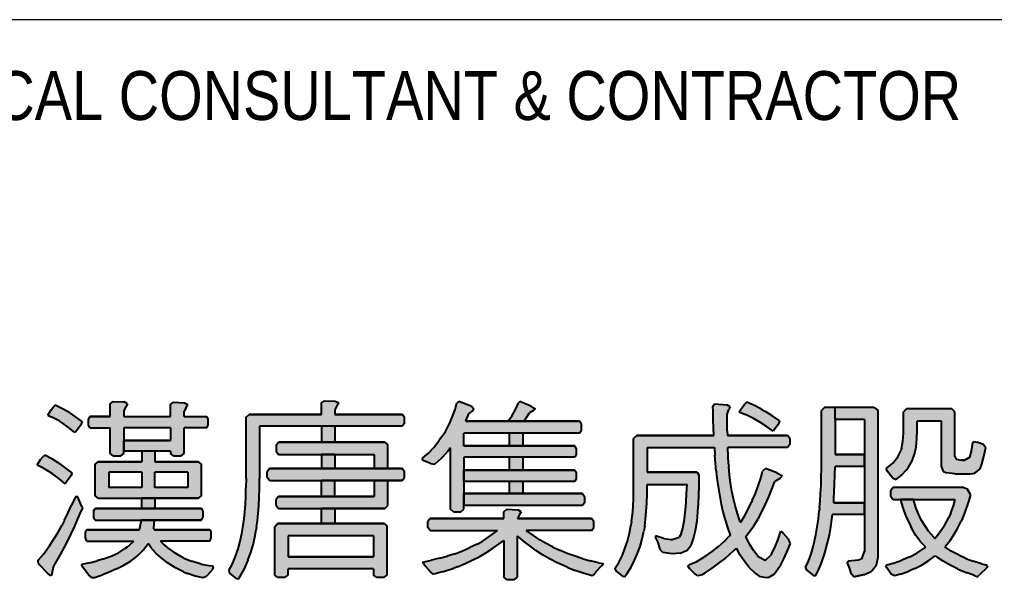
# Paper-space layout '00' of a CAD drawing. Header units: millimetres. Extents: x 22 to 862, y -5 to 589.
# Drawn here: x 776.44 to 812.36, y 462.37 to 483 of the extents above; entities that cross this region are included whole.
import ezdxf

# ---------------------------------------------------------------- set-up
doc = ezdxf.new("R2010")
doc.units = ezdxf.units.MM
doc.header["$LTSCALE"] = 0.5
doc.layers.add('FALTTR$0$UIS-mM', color=164, linetype='Continuous')
doc.layers.add('FALTTR$0$ZS__A0NO7', color=255, linetype='Continuous', lineweight=5)
doc.styles.add('FALTTR$0$MIC-Arial Narrow', font='ARIALN.TTF', dxfattribs={"height": 1.8})

# ---------------------------------------------------------------- blocks, each defined once
blk = doc.blocks.new('FALTTR$0$new block')
h = blk.add_hatch(color=114)
h.paths.add_polyline_path([(28.339, 7.273), (28.463, 7.542), (28.593, 7.831), (28.725, 8.138), (28.758, 8.237), (28.743, 8.283), (28.585, 8.626), (28.537, 8.674), (28.494, 8.618), (28.479, 8.588), (28.362, 8.336), (28.235, 8.065), (28.098, 7.778), (27.996, 7.588), (27.849, 7.321), (27.699, 7.07), (27.55, 6.831), (27.514, 6.781), (27.331, 6.532), (27.146, 6.326), (27.118, 6.235), (27.161, 6.159), (27.192, 6.123), (27.468, 5.826), (27.59, 5.727), (27.646, 5.819), (27.689, 6.067), (27.806, 6.258), (27.956, 6.519), (28.085, 6.763), (28.098, 6.791), (28.217, 7.022)])
h.paths.add_polyline_path([(27.522, 9.578), (27.654, 9.491), (27.892, 9.316), (28.118, 9.126), (28.141, 9.151), (28.354, 9.453), (28.397, 9.517), (28.202, 9.666), (27.946, 9.849), (27.895, 9.882), (27.656, 10.024), (27.369, 10.177), (27.314, 10.133), (27.22, 10.017), (27.09, 9.821), (27.245, 9.748)])
h.paths.add_polyline_path([(28.052, 11.87), (27.758, 12.017), (27.694, 11.963), (27.608, 11.852), (27.481, 11.649), (27.613, 11.593), (27.897, 11.441), (28.009, 11.369), (28.25, 11.199), (28.481, 11.017), (28.504, 11.04), (28.725, 11.336), (28.758, 11.405), (28.58, 11.537), (28.321, 11.72), (28.291, 11.738)])
for points in [[(29.786, 11.184), (29.786, 10.237), (29.897, 10.149), (30.174, 10.149), (30.286, 10.237), (30.286, 10.321), (30.286, 10.712), (30.286, 11.184), (32.009, 11.184), (32.009, 10.712), (30.286, 10.712), (30.286, 10.321), (32.009, 10.321), (32.009, 10.237), (32.121, 10.149), (32.397, 10.149), (32.509, 10.237), (32.509, 11.184), (33.342, 11.184), (33.398, 11.296), (33.398, 11.517), (33.342, 11.6), (32.509, 11.6), (32.509, 11.796), (32.578, 11.936), (32.649, 12.045), (32.519, 12.108), (32.121, 12.128), (32.009, 12.045), (32.009, 11.6), (30.286, 11.6), (30.286, 11.824), (30.357, 11.963), (30.425, 12.073), (30.296, 12.136), (29.897, 12.156), (29.786, 12.073), (29.786, 11.6), (29.037, 11.6), (28.989, 11.517), (28.989, 11.296), (29.037, 11.184)], [(39.512, 10.204), (39.512, 9.682), (40.012, 9.682), (40.012, 10.573), (39.9, 10.656), (37.565, 10.656), (35.981, 10.656), (35.9, 10.545), (35.9, 10.321), (35.981, 10.204)], [(37.565, 9.682), (35.649, 9.682), (35.565, 9.565), (35.565, 9.349), (35.649, 9.237), (37.565, 9.237), (40.545, 9.237), (40.621, 9.349), (40.621, 9.565), (40.545, 9.682)], [(35.981, 8.654), (35.9, 8.542), (35.9, 8.321), (35.981, 8.209), (37.565, 8.209), (39.9, 8.209), (40.012, 8.321), (40.012, 9.237), (39.512, 9.237), (39.512, 8.654)], [(30.953, 8.598), (30.953, 8.209), (31.425, 8.209), (31.425, 8.598)], [(30.953, 8.209), (29.23, 8.209), (29.174, 8.118), (29.174, 7.902), (29.23, 7.786), (30.941, 7.786), (33.149, 7.786), (33.205, 7.902), (33.205, 8.118), (33.149, 8.209)], [(31.951, 6.72), (31.738, 6.915), (31.641, 7.014), (33.453, 7.014), (33.509, 7.126), (33.509, 7.347), (33.453, 7.43), (31.405, 7.43), (31.39, 7.486), (31.392, 7.489), (31.418, 7.786), (30.941, 7.786), (30.928, 7.722), (30.857, 7.438), (30.857, 7.43), (28.925, 7.43), (28.869, 7.347), (28.869, 7.126), (28.925, 7.014), (30.654, 7.014), (30.626, 6.978), (30.405, 6.783), (30.316, 6.72), (30.088, 6.583), (29.814, 6.458), (29.494, 6.346), (29.309, 6.28), (29.024, 6.204), (28.73, 6.151), (28.773, 6.055), (28.986, 5.768), (29.121, 5.651), (29.169, 5.659), (29.494, 5.768), (29.72, 5.854), (30.017, 5.984), (30.281, 6.118), (30.514, 6.26), (30.717, 6.407), (30.804, 6.481), (31.014, 6.694), (31.182, 6.923), (31.278, 6.778), (31.481, 6.555), (31.644, 6.402), (31.897, 6.207), (31.953, 6.169), (32.192, 6.027), (32.481, 5.879), (32.634, 5.813), (32.91, 5.72), (33.205, 5.651), (33.321, 5.707), (33.365, 5.758), (33.565, 5.978), (33.593, 6.067), (33.545, 6.095), (33.418, 6.116), (33.134, 6.166), (33.057, 6.184), (32.781, 6.27), (32.496, 6.387), (32.387, 6.438), (32.134, 6.59)]]:
    blk.add_hatch(color=114).paths.add_polyline_path(points)
h = blk.add_hatch(color=114)
h.paths.add_polyline_path([(33.037, 8.598), (33.149, 8.674), (33.149, 9.842), (33.037, 9.933), (31.425, 9.933), (31.425, 10.321), (30.953, 10.321), (30.953, 9.933), (29.342, 9.933), (29.23, 9.842), (29.23, 8.674), (29.342, 8.598), (30.953, 8.598)])
h.paths.add_polyline_path([(31.425, 8.981), (31.425, 9.545), (32.649, 9.545), (32.649, 8.981)], flags=16)
h.paths.add_polyline_path([(30.953, 8.981), (29.73, 8.981), (29.73, 9.545), (30.953, 9.545)], flags=16)
at = {"layer": 'FALTTR$0$UIS-mM'}
for points in [[(40.545, 11.24), (40.621, 11.344), (40.621, 11.573), (40.545, 11.677), (38.065, 11.677), (38.065, 11.852), (38.136, 11.996), (38.205, 12.1), (38.075, 12.164), (37.677, 12.184), (37.565, 12.1), (37.565, 11.677), (34.898, 11.677), (34.788, 11.573), (34.788, 9.314), (34.786, 8.976), (34.776, 8.659), (34.763, 8.364), (34.743, 8.088), (34.717, 7.834), (34.687, 7.59), (34.636, 7.296), (34.573, 7.009), (34.497, 6.727), (34.392, 6.423), (34.276, 6.151), (34.149, 5.928), (34.184, 5.831), (34.207, 5.816), (34.441, 5.636), (34.509, 5.623), (34.598, 5.755), (34.74, 6.014), (34.849, 6.283), (34.86, 6.306), (34.964, 6.588), (35.05, 6.872), (35.116, 7.159), (35.162, 7.443), (35.177, 7.519), (35.21, 7.758), (35.238, 8.022), (35.261, 8.308), (35.276, 8.621), (35.283, 8.956), (35.288, 9.314), (35.288, 11.24)], [(42.136, 11.052), (41.969, 10.809), (41.893, 10.699), (41.707, 10.463), (41.504, 10.25), (41.289, 10.065), (41.261, 10.017), (41.309, 9.974), (41.581, 9.869), (41.733, 9.842), (41.773, 9.875), (41.989, 10.072), (42.2, 10.288), (42.324, 10.448), (42.324, 8.182), (42.428, 8.09), (42.705, 8.09), (42.817, 8.182), (42.817, 8.321), (42.817, 8.765), (42.817, 9.21), (42.817, 9.626), (42.817, 10.1), (46.901, 10.1), (46.956, 10.204), (46.956, 10.433), (46.901, 10.517), (42.817, 10.517), (42.817, 10.989), (47.068, 10.989), (47.152, 11.093), (47.152, 11.324), (47.068, 11.433), (42.88, 11.433), (42.885, 11.446), (43.004, 11.72), (43.124, 11.796), (43.18, 11.88), (43.101, 11.968), (42.624, 12.156), (42.56, 12.108), (42.487, 11.859), (42.385, 11.575), (42.284, 11.336), (42.273, 11.314)], [(44.718, 11.859), (44.576, 11.616), (44.428, 11.433), (45.027, 11.433), (45.068, 11.491), (45.228, 11.74), (45.373, 11.824), (45.456, 11.88), (45.451, 11.887), (45.281, 11.976), (44.873, 12.156), (44.824, 12.108)], [(55.987, 9.961), (55.987, 9.687), (55.98, 9.362), (55.972, 9.055), (55.957, 8.765), (55.939, 8.494), (55.919, 8.242), (55.908, 8.126), (55.875, 7.826), (55.832, 7.532), (55.782, 7.242), (55.723, 6.958), (55.695, 6.852), (55.604, 6.537), (55.507, 6.265), (55.403, 6.034), (55.439, 5.943), (55.464, 5.925), (55.695, 5.742), (55.764, 5.727), (55.878, 5.943), (55.992, 6.214), (56.084, 6.491), (56.137, 6.659), (56.216, 6.945), (56.284, 7.235), (56.337, 7.524), (56.375, 7.814), (56.398, 7.986), (57.571, 7.986), (57.571, 8.425), (56.439, 8.425), (56.449, 8.562), (56.462, 8.834), (56.474, 9.126), (56.482, 9.438), (56.487, 9.765), (57.571, 9.765), (57.571, 10.204), (56.487, 10.204), (56.487, 11.489), (56.487, 11.928), (56.099, 11.928), (55.987, 11.824)], [(57.571, 11.489), (57.571, 10.204), (57.571, 9.765), (57.571, 8.425), (57.571, 7.986), (57.571, 6.623), (57.48, 6.359), (57.348, 6.303), (56.98, 6.275), (56.931, 6.235), (57.023, 6.029), (57.091, 5.791), (57.183, 5.699), (57.571, 5.783), (57.815, 5.895), (57.845, 5.92), (58.015, 6.141), (58.071, 6.423), (58.071, 11.824), (57.931, 11.928), (56.487, 11.928), (56.487, 11.489)], [(59.505, 10.776), (59.515, 11.085), (59.515, 11.433), (60.406, 11.433), (60.406, 9.773), (60.487, 9.57), (60.591, 9.527), (60.906, 9.489), (61.462, 9.489), (61.637, 9.512), (61.83, 9.669), (61.891, 9.844), (61.972, 10.123), (62.043, 10.453), (61.954, 10.573), (61.718, 10.656), (61.627, 10.684), (61.566, 10.641), (61.513, 10.326), (61.454, 10.1), (61.267, 9.989), (61.155, 9.989), (60.954, 10.029), (60.906, 10.133), (60.906, 11.768), (60.794, 11.88), (59.127, 11.88), (59.015, 11.768), (59.015, 11.113), (59.013, 10.989), (58.99, 10.687), (58.939, 10.413), (58.921, 10.357), (58.797, 10.111), (58.617, 9.887), (58.376, 9.682), (58.426, 9.578), (58.607, 9.342), (58.739, 9.286), (58.936, 9.443), (59.127, 9.641), (59.188, 9.715), (59.335, 9.963), (59.431, 10.245), (59.475, 10.481)], [(44.992, 10.989), (44.484, 10.989), (44.484, 10.517), (44.992, 10.517)], [(44.484, 10.1), (44.484, 9.626), (44.992, 9.626), (44.992, 10.1)], [(42.817, 9.626), (42.817, 9.21), (46.901, 9.21), (46.956, 9.314), (46.956, 9.545), (46.901, 9.626)], [(44.992, 9.21), (44.484, 9.21), (44.484, 8.765), (44.992, 8.765)], [(61.49, 8.702), (61.358, 8.938), (61.239, 8.981), (58.627, 8.981), (58.543, 8.877), (58.543, 8.654), (58.627, 8.542), (60.919, 8.542), (60.848, 8.314), (60.751, 8.055), (60.675, 7.877), (60.536, 7.613), (60.378, 7.374), (60.35, 7.339), (60.162, 7.11), (60.122, 7.154), (59.934, 7.382), (59.815, 7.544), (59.665, 7.798), (59.543, 8.07), (59.47, 8.25), (59.378, 8.542), (58.898, 8.542), (58.919, 8.468), (59.018, 8.159), (59.124, 7.887), (59.239, 7.654), (59.32, 7.471), (59.467, 7.22), (59.655, 6.971), (59.822, 6.798), (59.807, 6.783), (59.736, 6.727), (59.505, 6.57), (59.244, 6.43), (58.954, 6.303), (58.678, 6.214), (58.391, 6.138), (58.35, 6.095), (58.391, 6.027), (58.551, 5.796), (58.683, 5.727), (58.903, 5.793), (59.188, 5.892), (59.426, 5.999), (59.434, 6.001), (59.7, 6.141), (59.949, 6.296), (60.183, 6.471), (60.259, 6.407), (60.475, 6.268), (60.731, 6.121), (61.003, 5.984), (61.071, 5.956), (61.355, 5.844), (61.622, 5.747), (61.739, 5.699), (61.815, 5.768), (61.855, 5.811), (62.066, 6.011), (62.099, 6.095), (62.031, 6.138), (61.888, 6.174), (61.581, 6.268), (61.312, 6.369), (61.079, 6.478), (61.036, 6.499), (60.767, 6.638), (60.53, 6.798), (60.541, 6.808), (60.731, 7.034), (60.845, 7.202), (60.992, 7.453), (61.135, 7.742), (61.178, 7.836), (61.279, 8.075), (61.381, 8.364)], [(47.18, 8.321), (47.263, 8.425), (47.263, 8.654), (47.18, 8.765), (42.817, 8.765), (42.817, 8.321)], [(44.791, 7.847), (44.86, 7.986), (44.928, 8.09), (44.799, 8.159), (44.4, 8.182), (44.289, 8.09), (44.289, 7.847), (41.568, 7.847), (41.484, 7.737), (41.484, 7.506), (41.568, 7.402), (44.048, 7.402), (43.954, 7.326), (43.702, 7.138), (43.484, 6.999), (43.299, 6.902), (43.032, 6.77), (42.761, 6.651), (42.492, 6.547), (42.446, 6.532), (42.192, 6.458), (41.916, 6.382), (41.616, 6.308), (41.289, 6.235), (41.345, 6.143), (41.393, 6.095), (41.588, 5.879), (41.677, 5.791), (41.756, 5.801), (42.01, 5.872), (42.421, 6.006), (42.573, 6.065), (42.855, 6.184), (43.121, 6.303), (43.372, 6.43), (43.624, 6.572), (43.873, 6.732), (44.116, 6.91), (44.289, 7.034), (44.289, 5.679), (44.4, 5.595), (44.68, 5.595), (44.791, 5.679), (44.791, 7.202), (44.829, 7.166), (45.06, 6.971), (45.291, 6.798), (45.469, 6.666), (45.708, 6.509), (45.969, 6.359), (46.256, 6.214), (46.398, 6.143), (46.644, 6.039), (46.916, 5.933), (47.213, 5.829), (47.54, 5.727), (47.611, 5.796), (47.675, 5.872), (47.88, 6.095), (47.956, 6.179), (47.771, 6.214), (47.484, 6.278), (47.2, 6.357), (46.916, 6.451), (46.624, 6.557), (46.342, 6.674), (46.083, 6.796), (45.845, 6.923), (45.624, 7.05), (45.375, 7.212), (45.109, 7.402), (47.512, 7.402), (47.596, 7.506), (47.596, 7.737), (47.512, 7.847)]]:
    blk.add_hatch(color=114, dxfattribs=at).paths.add_polyline_path(points)
h = blk.add_hatch(color=114, dxfattribs=at)
h.paths.add_polyline_path([(53.479, 11.532), (53.718, 11.395), (53.967, 11.235), (54.208, 11.065), (54.223, 11.08), (54.424, 11.372), (54.459, 11.433), (54.426, 11.458), (54.198, 11.613), (53.924, 11.788), (53.797, 11.859), (53.54, 11.989), (53.236, 12.128), (53.175, 12.08), (53.086, 11.966), (52.959, 11.768), (53.185, 11.677)])
h.paths.add_polyline_path([(52.52, 10.905), (52.517, 11.075), (52.515, 11.369), (52.515, 11.677), (52.571, 11.857), (52.627, 11.956), (52.5, 12.032), (52.043, 12.073), (51.987, 11.984), (51.992, 11.781), (52, 11.474), (52.01, 11.182), (52.02, 10.905), (49.18, 10.905), (49.068, 10.788), (49.068, 9.098), (49.068, 8.9), (49.061, 8.575), (49.045, 8.275), (49.022, 7.996), (48.992, 7.742), (48.969, 7.59), (48.913, 7.298), (48.84, 7.011), (48.748, 6.735), (48.654, 6.489), (48.522, 6.225), (48.375, 6.006), (48.408, 5.915), (48.436, 5.897), (48.667, 5.714), (48.736, 5.699), (48.817, 5.803), (48.982, 6.052), (49.104, 6.311), (49.2, 6.534), (49.304, 6.816), (49.385, 7.095), (49.444, 7.374), (49.477, 7.567), (49.51, 7.819), (49.535, 8.1), (49.555, 8.405), (49.566, 8.737), (49.568, 9.098), (51.035, 9.098), (51.02, 8.763), (51.002, 8.433), (50.982, 8.164), (50.959, 7.951), (50.941, 7.821), (50.885, 7.491), (50.819, 7.283), (50.743, 7.159), (50.487, 7.07), (50.451, 7.07), (50.175, 7.105), (49.875, 7.202), (49.875, 7.151), (49.967, 6.963), (50.048, 6.707), (50.149, 6.59), (50.487, 6.539), (50.797, 6.57), (51.04, 6.674), (51.18, 6.854), (51.195, 6.885), (51.279, 7.11), (51.347, 7.402), (51.403, 7.758), (51.418, 7.887), (51.439, 8.116), (51.457, 8.385), (51.469, 8.692), (51.479, 9.042), (51.487, 9.433), (51.403, 9.545), (49.568, 9.545), (49.568, 10.453), (52.043, 10.453), (52.061, 10.174), (52.083, 9.877), (52.111, 9.605), (52.119, 9.537), (52.157, 9.237), (52.203, 8.943), (52.251, 8.651), (52.307, 8.362), (52.368, 8.078), (52.454, 7.788), (52.543, 7.506), (52.639, 7.235), (52.591, 7.187), (52.413, 7.006), (52.195, 6.808), (51.964, 6.626), (51.715, 6.458), (51.652, 6.415), (51.393, 6.26), (51.132, 6.151), (51.068, 6.095), (51.132, 5.999), (51.307, 5.819), (51.431, 5.727), (51.576, 5.768), (51.705, 5.846), (51.962, 6.017), (52.205, 6.192), (52.436, 6.372), (52.652, 6.562), (52.855, 6.755), (52.997, 6.494), (53.16, 6.247), (53.327, 6.039), (53.52, 5.852), (53.743, 5.699), (53.959, 5.651), (54.04, 5.664), (54.246, 5.798), (54.459, 6.083), (54.474, 6.108), (54.594, 6.336), (54.718, 6.608), (54.848, 6.923), (54.771, 7.075), (54.756, 7.09), (54.563, 7.311), (54.487, 7.374), (54.378, 7.047), (54.269, 6.773), (54.16, 6.562), (54.111, 6.476), (53.926, 6.306), (53.655, 6.443), (53.495, 6.649), (53.34, 6.9), (53.203, 7.174), (53.322, 7.334), (53.492, 7.575), (53.655, 7.834), (53.667, 7.859), (53.802, 8.108), (53.931, 8.367), (54.051, 8.636), (54.165, 8.918), (54.271, 9.21), (54.459, 9.314), (54.543, 9.405), (54.528, 9.428), (54.34, 9.527), (53.931, 9.682), (53.812, 9.593), (53.748, 9.329), (53.662, 9.045), (53.558, 8.77), (53.439, 8.506), (53.421, 8.471), (53.289, 8.192), (53.147, 7.933), (53, 7.694), (52.979, 7.753), (52.893, 8.024), (52.812, 8.326), (52.751, 8.572), (52.69, 8.852), (52.639, 9.144), (52.601, 9.446), (52.571, 9.758), (52.563, 9.854), (52.545, 10.141), (52.535, 10.453), (54.736, 10.453), (54.82, 10.573), (54.82, 10.788), (54.736, 10.905)])
h = blk.add_hatch(color=114, dxfattribs=at)
h.paths.add_polyline_path([(37.565, 10.656), (38.065, 10.656), (38.065, 11.24), (37.565, 11.24)])
h.paths.add_polyline_path([(38.065, 10.204), (37.565, 10.204), (37.565, 9.682), (38.065, 9.682)])
h.paths.add_polyline_path([(37.565, 9.237), (37.565, 8.654), (38.065, 8.654), (38.065, 9.237)])
h.paths.add_polyline_path([(37.565, 8.209), (37.565, 7.654), (38.065, 7.654), (38.065, 8.209)])
h = blk.add_hatch(color=114, dxfattribs=at)
h.paths.add_polyline_path([(35.953, 7.654), (35.844, 7.534), (35.844, 5.755), (35.953, 5.679), (36.233, 5.679), (36.344, 5.755), (36.344, 5.984), (39.484, 5.984), (39.484, 5.755), (39.593, 5.679), (39.872, 5.679), (39.984, 5.755), (39.984, 7.57), (39.872, 7.654), (37.565, 7.654)])
h.paths.add_polyline_path([(39.484, 7.202), (36.344, 7.202), (36.344, 6.43), (39.484, 6.43)], flags=17)
at = {"layer": 'FALTTR$0$UIS-mM', "color": 114}
for p, q in [((27.608, 11.852), (27.694, 11.963)), ((27.758, 12.017), (27.694, 11.963)), ((28.052, 11.87), (27.758, 12.017)), ((28.291, 11.738), (28.052, 11.87)), ((29.786, 12.073), (29.897, 12.156)), ((29.786, 11.6), (29.786, 12.073)), ((29.897, 12.156), (30.296, 12.136)), ((30.357, 11.963), (30.286, 11.824)), ((30.425, 12.073), (30.296, 12.136)), ((30.425, 12.073), (30.357, 11.963)), ((32.009, 12.045), (32.121, 12.128)), ((32.009, 11.6), (32.009, 12.045)), ((32.121, 12.128), (32.519, 12.108)), ((32.578, 11.936), (32.509, 11.796)), ((32.519, 12.108), (32.649, 12.045)), ((32.578, 11.936), (32.649, 12.045)), ((37.565, 12.1), (37.677, 12.184)), ((37.565, 11.677), (37.565, 12.1)), ((37.677, 12.184), (38.075, 12.164)), ((38.136, 11.996), (38.065, 11.852)), ((38.075, 12.164), (38.205, 12.1)), ((38.136, 11.996), (38.205, 12.1)), ((42.385, 11.575), (42.487, 11.859)), ((42.487, 11.859), (42.56, 12.108)), ((42.624, 12.156), (42.56, 12.108)), ((43.101, 11.968), (42.624, 12.156)), ((43.101, 11.968), (43.18, 11.88)), ((43.124, 11.796), (43.18, 11.88)), ((44.576, 11.616), (44.718, 11.859)), ((44.718, 11.859), (44.824, 12.108)), ((44.873, 12.156), (44.824, 12.108)), ((45.281, 11.976), (44.873, 12.156)), ((45.281, 11.976), (45.451, 11.887)), ((45.373, 11.824), (45.456, 11.88)), ((45.451, 11.887), (45.456, 11.88)), ((51.987, 11.984), (52.043, 12.073)), ((51.992, 11.781), (51.987, 11.984)), ((52.043, 12.073), (52.5, 12.032)), ((52.627, 11.956), (52.5, 12.032)), ((52.515, 11.677), (52.571, 11.857)), ((52.627, 11.956), (52.571, 11.857)), ((52.959, 11.768), (53.086, 11.966)), ((53.086, 11.966), (53.175, 12.08)), ((53.236, 12.128), (53.175, 12.08)), ((53.54, 11.989), (53.236, 12.128)), ((53.797, 11.859), (53.54, 11.989)), ((53.797, 11.859), (53.924, 11.788)), ((56.099, 11.928), (55.987, 11.824)), ((57.931, 11.928), (56.099, 11.928)), ((56.487, 11.489), (56.487, 11.928)), ((57.931, 11.928), (58.071, 11.824)), ((59.127, 11.88), (59.015, 11.768)), ((60.794, 11.88), (59.127, 11.88)), ((60.906, 11.768), (60.794, 11.88)), ((27.481, 11.649), (27.608, 11.852)), ((27.481, 11.649), (27.613, 11.593)), ((27.897, 11.441), (27.613, 11.593)), ((28.291, 11.738), (28.321, 11.72)), ((28.58, 11.537), (28.321, 11.72)), ((28.758, 11.405), (28.58, 11.537)), ((29.037, 11.6), (28.989, 11.517)), ((28.989, 11.296), (28.989, 11.517)), ((29.786, 11.6), (29.037, 11.6)), ((29.786, 11.6), (29.037, 11.6)), ((29.037, 11.6), (29.786, 11.6)), ((29.037, 11.6), (29.037, 11.6)), ((30.286, 11.824), (30.286, 11.6)), ((30.286, 11.6), (32.009, 11.6)), ((30.286, 11.6), (32.009, 11.6)), ((32.509, 11.6), (32.509, 11.796)), ((32.509, 11.6), (33.342, 11.6)), ((32.509, 11.6), (33.342, 11.6)), ((33.342, 11.6), (33.342, 11.6)), ((33.398, 11.517), (33.342, 11.6)), ((33.398, 11.296), (33.398, 11.517)), ((34.788, 11.573), (34.898, 11.677)), ((34.788, 9.314), (34.788, 11.573)), ((37.565, 11.677), (34.898, 11.677)), ((37.565, 11.677), (34.898, 11.677)), ((34.898, 11.677), (37.565, 11.677)), ((34.898, 11.677), (34.898, 11.677)), ((38.065, 11.852), (38.065, 11.677)), ((38.065, 11.677), (40.545, 11.677)), ((38.065, 11.677), (40.545, 11.677)), ((40.545, 11.677), (38.065, 11.677)), ((40.621, 11.573), (40.545, 11.677)), ((40.545, 11.677), (40.545, 11.677)), ((40.621, 11.344), (40.621, 11.573)), ((42.284, 11.336), (42.385, 11.575)), ((42.885, 11.446), (43.004, 11.72)), ((43.124, 11.796), (43.004, 11.72)), ((44.428, 11.433), (44.576, 11.616)), ((45.068, 11.491), (45.228, 11.74)), ((45.373, 11.824), (45.228, 11.74)), ((52, 11.474), (51.992, 11.781)), ((52.515, 11.369), (52.515, 11.677)), ((52.959, 11.768), (53.185, 11.677)), ((53.479, 11.532), (53.185, 11.677)), ((53.718, 11.395), (53.479, 11.532)), ((54.198, 11.613), (53.924, 11.788)), ((54.426, 11.458), (54.198, 11.613)), ((55.987, 9.961), (55.987, 11.824)), ((58.071, 6.423), (58.071, 11.824)), ((59.015, 11.113), (59.015, 11.768)), ((60.906, 10.133), (60.906, 11.768)), ((28.009, 11.369), (27.897, 11.441)), ((28.25, 11.199), (28.009, 11.369)), ((28.481, 11.017), (28.25, 11.199)), ((28.504, 11.04), (28.725, 11.336)), ((28.725, 11.336), (28.758, 11.405)), ((29.037, 11.184), (28.989, 11.296)), ((29.037, 11.184), (29.786, 11.184)), ((29.786, 10.237), (29.786, 11.184)), ((32.009, 11.184), (30.286, 11.184)), ((30.286, 11.184), (30.286, 10.712)), ((32.009, 11.184), (32.009, 10.712)), ((33.342, 11.184), (32.509, 11.184)), ((32.509, 10.237), (32.509, 11.184)), ((33.342, 11.184), (33.398, 11.296)), ((40.545, 11.24), (35.288, 11.24)), ((35.288, 11.24), (35.288, 9.314)), ((37.565, 11.24), (37.565, 10.656)), ((38.065, 11.24), (37.565, 11.24)), ((38.065, 11.24), (38.065, 10.656)), ((40.621, 11.344), (40.545, 11.24)), ((42.136, 11.052), (42.273, 11.314)), ((42.273, 11.314), (42.284, 11.336)), ((42.885, 11.446), (42.88, 11.433)), ((47.068, 11.433), (42.88, 11.433)), ((42.88, 11.433), (47.068, 11.433)), ((42.88, 11.433), (47.068, 11.433)), ((44.428, 11.433), (45.027, 11.433)), ((45.027, 11.433), (45.068, 11.491)), ((47.152, 11.324), (47.068, 11.433)), ((47.068, 11.433), (47.068, 11.433)), ((47.152, 11.093), (47.152, 11.324)), ((52.01, 11.182), (52, 11.474)), ((52.02, 10.905), (52.01, 11.182)), ((52.517, 11.075), (52.515, 11.369)), ((53.967, 11.235), (53.718, 11.395)), ((54.208, 11.065), (53.967, 11.235)), ((54.223, 11.08), (54.424, 11.372)), ((54.424, 11.372), (54.459, 11.433)), ((54.426, 11.458), (54.459, 11.433)), ((56.487, 11.489), (56.487, 10.204)), ((57.571, 11.489), (56.487, 11.489)), ((57.571, 11.489), (57.571, 10.204)), ((59.515, 11.085), (59.515, 11.433)), ((60.406, 11.433), (59.515, 11.433)), ((60.406, 9.773), (60.406, 11.433)), ((28.504, 11.04), (28.481, 11.017)), ((41.969, 10.809), (41.893, 10.699)), ((41.969, 10.809), (42.136, 11.052)), ((47.068, 10.989), (42.817, 10.989)), ((42.817, 10.517), (42.817, 10.989)), ((44.484, 10.989), (44.484, 10.517)), ((44.992, 10.989), (44.484, 10.989)), ((44.992, 10.517), (44.992, 10.989)), ((47.068, 10.989), (47.152, 11.093)), ((49.18, 10.905), (49.068, 10.788)), ((49.068, 9.098), (49.068, 10.788)), ((52.02, 10.905), (49.18, 10.905)), ((52.02, 10.905), (49.18, 10.905)), ((49.18, 10.905), (52.02, 10.905)), ((49.18, 10.905), (49.18, 10.905)), ((52.517, 11.075), (52.52, 10.905)), ((52.52, 10.905), (54.736, 10.905)), ((52.52, 10.905), (54.736, 10.905)), ((54.736, 10.905), (52.52, 10.905)), ((54.223, 11.08), (54.208, 11.065)), ((54.736, 10.905), (54.736, 10.905)), ((54.82, 10.788), (54.736, 10.905)), ((54.82, 10.788), (54.82, 10.573)), ((58.99, 10.687), (59.013, 10.989)), ((59.013, 10.989), (59.015, 11.113)), ((59.505, 10.776), (59.515, 11.085)), ((32.009, 10.712), (30.286, 10.712)), ((32.009, 10.712), (30.286, 10.712)), ((30.286, 10.712), (32.009, 10.712)), ((30.286, 10.712), (30.286, 10.321)), ((30.286, 10.321), (30.286, 10.712)), ((30.286, 10.712), (30.286, 10.712)), ((35.9, 10.545), (35.981, 10.656)), ((35.9, 10.545), (35.9, 10.321)), ((37.565, 10.656), (35.981, 10.656)), ((37.565, 10.656), (35.981, 10.656)), ((35.981, 10.656), (37.565, 10.656)), ((35.981, 10.656), (35.981, 10.656)), ((38.065, 10.656), (37.565, 10.656)), ((37.565, 10.656), (38.065, 10.656)), ((39.9, 10.656), (37.565, 10.656)), ((39.9, 10.656), (37.565, 10.656)), ((38.065, 10.656), (39.9, 10.656)), ((38.065, 10.656), (39.9, 10.656)), ((39.9, 10.656), (38.065, 10.656)), ((39.9, 10.656), (39.9, 10.656)), ((40.012, 10.573), (39.9, 10.656)), ((40.012, 9.682), (40.012, 10.573)), ((41.504, 10.25), (41.707, 10.463)), ((41.707, 10.463), (41.893, 10.699)), ((42.324, 10.448), (42.2, 10.288)), ((42.324, 8.182), (42.324, 10.448)), ((42.817, 10.517), (46.901, 10.517)), ((42.817, 10.517), (46.901, 10.517)), ((46.901, 10.517), (42.817, 10.517)), ((44.484, 10.517), (44.992, 10.517)), ((46.901, 10.517), (46.901, 10.517)), ((46.956, 10.433), (46.901, 10.517)), ((46.956, 10.433), (46.956, 10.204)), ((49.568, 10.453), (52.043, 10.453)), ((49.568, 10.453), (49.568, 9.545)), ((52.043, 10.453), (52.061, 10.174)), ((54.736, 10.453), (52.535, 10.453)), ((52.545, 10.141), (52.535, 10.453)), ((54.82, 10.573), (54.736, 10.453)), ((58.939, 10.413), (58.99, 10.687)), ((59.431, 10.245), (59.475, 10.481)), ((59.475, 10.481), (59.505, 10.776)), ((61.513, 10.326), (61.566, 10.641)), ((61.566, 10.641), (61.627, 10.684)), ((61.627, 10.684), (61.718, 10.656)), ((61.954, 10.573), (61.718, 10.656)), ((61.954, 10.573), (62.043, 10.453)), ((61.972, 10.123), (62.043, 10.453)), ((27.22, 10.017), (27.314, 10.133)), ((27.369, 10.177), (27.314, 10.133)), ((27.656, 10.024), (27.369, 10.177)), ((29.897, 10.149), (29.786, 10.237)), ((29.897, 10.149), (30.174, 10.149)), ((30.174, 10.149), (30.286, 10.237)), ((32.009, 10.321), (30.286, 10.321)), ((30.286, 10.237), (30.286, 10.321)), ((30.953, 10.321), (30.953, 9.933)), ((31.425, 10.321), (31.425, 9.933)), ((32.009, 10.321), (32.009, 10.237)), ((32.121, 10.149), (32.009, 10.237)), ((32.121, 10.149), (32.397, 10.149)), ((32.397, 10.149), (32.509, 10.237)), ((35.9, 10.321), (35.981, 10.204)), ((35.981, 10.204), (39.512, 10.204)), ((37.565, 10.204), (37.565, 9.682)), ((38.065, 10.204), (37.565, 10.204)), ((38.065, 10.204), (38.065, 9.682)), ((39.512, 10.204), (39.512, 9.682)), ((41.289, 10.065), (41.261, 10.017)), ((41.289, 10.065), (41.504, 10.25)), ((41.773, 9.875), (41.989, 10.072)), ((41.989, 10.072), (42.2, 10.288)), ((46.901, 10.1), (42.817, 10.1)), ((42.817, 10.1), (42.817, 9.626)), ((44.484, 10.1), (44.484, 9.626)), ((44.992, 10.1), (44.484, 10.1)), ((44.992, 9.626), (44.992, 10.1)), ((46.956, 10.204), (46.901, 10.1)), ((52.083, 9.877), (52.061, 10.174)), ((52.563, 9.854), (52.545, 10.141)), ((57.571, 10.204), (56.487, 10.204)), ((57.571, 10.204), (56.487, 10.204)), ((56.487, 10.204), (57.571, 10.204)), ((56.487, 10.204), (56.487, 10.204)), ((57.571, 10.204), (57.571, 9.765)), ((57.571, 9.765), (57.571, 10.204)), ((58.617, 9.887), (58.797, 10.111)), ((58.797, 10.111), (58.921, 10.357)), ((58.939, 10.413), (58.921, 10.357)), ((59.335, 9.963), (59.431, 10.245)), ((60.906, 10.133), (60.954, 10.029)), ((61.454, 10.1), (61.267, 9.989)), ((61.454, 10.1), (61.513, 10.326)), ((61.891, 9.844), (61.972, 10.123)), ((27.09, 9.821), (27.22, 10.017)), ((27.09, 9.821), (27.245, 9.748)), ((27.522, 9.578), (27.245, 9.748)), ((27.895, 9.882), (27.656, 10.024)), ((27.895, 9.882), (27.946, 9.849)), ((28.202, 9.666), (27.946, 9.849)), ((29.23, 9.842), (29.342, 9.933)), ((29.23, 8.674), (29.23, 9.842)), ((30.953, 9.933), (29.342, 9.933)), ((30.953, 9.933), (29.342, 9.933)), ((29.342, 9.933), (30.953, 9.933)), ((29.342, 9.933), (29.342, 9.933)), ((31.425, 9.933), (33.037, 9.933)), ((31.425, 9.933), (33.037, 9.933)), ((33.037, 9.933), (31.425, 9.933)), ((33.037, 9.933), (33.037, 9.933)), ((33.149, 9.842), (33.037, 9.933)), ((33.149, 8.674), (33.149, 9.842)), ((41.261, 10.017), (41.309, 9.974)), ((41.581, 9.869), (41.309, 9.974)), ((41.581, 9.869), (41.733, 9.842)), ((41.733, 9.842), (41.773, 9.875)), ((52.111, 9.605), (52.083, 9.877)), ((52.563, 9.854), (52.571, 9.758)), ((52.601, 9.446), (52.571, 9.758)), ((55.987, 9.687), (55.987, 9.961)), ((56.482, 9.438), (56.487, 9.765)), ((57.571, 9.765), (56.487, 9.765)), ((57.571, 9.765), (57.571, 8.425)), ((58.376, 9.682), (58.617, 9.887)), ((59.127, 9.641), (59.188, 9.715)), ((59.188, 9.715), (59.335, 9.963)), ((60.487, 9.57), (60.406, 9.773)), ((60.954, 10.029), (61.155, 9.989)), ((61.267, 9.989), (61.155, 9.989)), ((61.267, 9.989), (61.155, 9.989)), ((61.155, 9.989), (61.267, 9.989)), ((61.155, 9.989), (61.155, 9.989)), ((61.83, 9.669), (61.891, 9.844)), ((27.654, 9.491), (27.522, 9.578)), ((27.892, 9.316), (27.654, 9.491)), ((28.141, 9.151), (28.354, 9.453)), ((28.397, 9.517), (28.202, 9.666)), ((28.354, 9.453), (28.397, 9.517)), ((29.73, 9.545), (29.73, 8.981)), ((30.953, 9.545), (29.73, 9.545)), ((30.953, 9.545), (30.953, 8.981)), ((31.425, 8.981), (31.425, 9.545)), ((32.649, 9.545), (31.425, 9.545)), ((32.649, 9.545), (32.649, 8.981)), ((35.649, 9.682), (35.565, 9.565)), ((35.565, 9.349), (35.565, 9.565)), ((35.649, 9.237), (35.565, 9.349)), ((37.565, 9.682), (35.649, 9.682)), ((37.565, 9.682), (35.649, 9.682)), ((35.649, 9.682), (37.565, 9.682)), ((35.649, 9.682), (35.649, 9.682)), ((38.065, 9.682), (37.565, 9.682)), ((37.565, 9.682), (38.065, 9.682)), ((40.545, 9.682), (37.565, 9.682)), ((40.545, 9.682), (37.565, 9.682)), ((38.065, 9.682), (40.545, 9.682)), ((38.065, 9.682), (40.545, 9.682)), ((40.545, 9.682), (38.065, 9.682)), ((40.545, 9.682), (40.545, 9.682)), ((40.621, 9.565), (40.545, 9.682)), ((40.545, 9.237), (40.621, 9.349)), ((40.621, 9.349), (40.621, 9.565)), ((42.817, 9.626), (46.901, 9.626)), ((42.817, 9.626), (46.901, 9.626)), ((46.901, 9.626), (42.817, 9.626)), ((42.817, 9.626), (42.817, 9.21)), ((42.817, 9.21), (42.817, 9.626)), ((44.484, 9.626), (44.992, 9.626)), ((46.901, 9.626), (46.901, 9.626)), ((46.901, 9.626), (46.956, 9.545)), ((46.956, 9.545), (46.956, 9.314)), ((49.568, 9.545), (51.403, 9.545)), ((49.568, 9.545), (51.403, 9.545)), ((51.403, 9.545), (49.568, 9.545)), ((51.403, 9.545), (51.403, 9.545)), ((51.403, 9.545), (51.487, 9.433)), ((51.479, 9.042), (51.487, 9.433)), ((52.111, 9.605), (52.119, 9.537)), ((52.157, 9.237), (52.119, 9.537)), ((52.639, 9.144), (52.601, 9.446)), ((53.748, 9.329), (53.812, 9.593)), ((53.931, 9.682), (53.812, 9.593)), ((54.34, 9.527), (53.931, 9.682)), ((54.34, 9.527), (54.528, 9.428)), ((54.459, 9.314), (54.543, 9.405)), ((54.528, 9.428), (54.543, 9.405)), ((55.972, 9.055), (55.98, 9.362)), ((55.98, 9.362), (55.987, 9.687)), ((56.474, 9.126), (56.482, 9.438)), ((58.426, 9.578), (58.376, 9.682)), ((58.426, 9.578), (58.426, 9.578)), ((58.607, 9.342), (58.426, 9.578)), ((58.607, 9.342), (58.739, 9.286)), ((58.739, 9.286), (58.936, 9.443)), ((58.936, 9.443), (59.127, 9.641)), ((60.487, 9.57), (60.591, 9.527)), ((60.906, 9.489), (60.591, 9.527)), ((60.906, 9.489), (61.462, 9.489)), ((61.462, 9.489), (61.637, 9.512)), ((61.637, 9.512), (61.83, 9.669)), ((28.118, 9.126), (27.892, 9.316)), ((28.141, 9.151), (28.118, 9.126)), ((30.953, 8.981), (29.73, 8.981)), ((29.73, 8.981), (29.73, 8.981)), ((32.649, 8.981), (31.425, 8.981)), ((34.788, 9.314), (34.786, 8.976)), ((34.788, 9.314), (34.788, 9.314)), ((35.283, 8.956), (35.288, 9.314)), ((35.649, 9.237), (37.565, 9.237)), ((37.565, 8.654), (37.565, 9.237)), ((37.565, 9.237), (40.545, 9.237)), ((37.565, 9.237), (38.065, 9.237)), ((38.065, 9.237), (37.565, 9.237)), ((37.565, 9.237), (40.545, 9.237)), ((38.065, 8.654), (38.065, 9.237)), ((40.545, 9.237), (38.065, 9.237)), ((39.512, 9.237), (39.512, 8.654)), ((40.012, 8.321), (40.012, 9.237)), ((46.901, 9.21), (42.817, 9.21)), ((42.817, 9.21), (42.817, 8.765)), ((44.484, 9.21), (44.484, 8.765)), ((44.992, 9.21), (44.484, 9.21)), ((44.992, 8.765), (44.992, 9.21)), ((46.956, 9.314), (46.901, 9.21)), ((49.068, 8.9), (49.068, 9.098)), ((49.566, 8.737), (49.568, 9.098)), ((49.568, 9.098), (51.035, 9.098)), ((51.02, 8.763), (51.035, 9.098)), ((51.469, 8.692), (51.479, 9.042)), ((52.203, 8.943), (52.157, 9.237)), ((52.69, 8.852), (52.639, 9.144)), ((53.558, 8.77), (53.662, 9.045)), ((53.662, 9.045), (53.748, 9.329)), ((54.165, 8.918), (54.271, 9.21)), ((54.459, 9.314), (54.271, 9.21)), ((55.957, 8.765), (55.972, 9.055)), ((56.462, 8.834), (56.474, 9.126)), ((58.627, 8.981), (58.543, 8.877)), ((61.239, 8.981), (58.627, 8.981)), ((61.239, 8.981), (61.358, 8.938)), ((28.494, 8.618), (28.537, 8.674)), ((28.537, 8.674), (28.585, 8.626)), ((28.743, 8.283), (28.585, 8.626)), ((29.342, 8.598), (29.23, 8.674)), ((33.037, 8.598), (33.149, 8.674)), ((34.763, 8.364), (34.776, 8.659)), ((34.776, 8.659), (34.786, 8.976)), ((35.276, 8.621), (35.283, 8.956)), ((35.981, 8.654), (35.9, 8.542)), ((39.512, 8.654), (35.981, 8.654)), ((39.512, 8.654), (35.981, 8.654)), ((35.981, 8.654), (39.512, 8.654)), ((35.981, 8.654), (35.981, 8.654)), ((37.565, 8.654), (38.065, 8.654)), ((42.817, 8.765), (47.18, 8.765)), ((42.817, 8.765), (47.18, 8.765)), ((47.18, 8.765), (42.817, 8.765)), ((42.817, 8.765), (42.817, 8.321)), ((42.817, 8.321), (42.817, 8.765)), ((44.484, 8.765), (44.992, 8.765)), ((47.18, 8.765), (47.18, 8.765)), ((47.18, 8.765), (47.263, 8.654)), ((47.263, 8.654), (47.263, 8.425)), ((49.061, 8.575), (49.068, 8.9)), ((49.555, 8.405), (49.566, 8.737)), ((51.002, 8.433), (51.02, 8.763)), ((51.457, 8.385), (51.469, 8.692)), ((52.251, 8.651), (52.203, 8.943)), ((52.307, 8.362), (52.251, 8.651)), ((52.751, 8.572), (52.69, 8.852)), ((53.439, 8.506), (53.558, 8.77)), ((53.931, 8.367), (54.051, 8.636)), ((54.051, 8.636), (54.165, 8.918)), ((55.939, 8.494), (55.957, 8.765)), ((56.449, 8.562), (56.462, 8.834)), ((58.543, 8.654), (58.543, 8.877)), ((58.543, 8.654), (58.627, 8.542)), ((61.49, 8.702), (61.358, 8.938)), ((61.381, 8.364), (61.49, 8.702)), ((28.235, 8.065), (28.362, 8.336)), ((28.479, 8.588), (28.362, 8.336)), ((28.494, 8.618), (28.479, 8.588)), ((28.743, 8.283), (28.758, 8.237)), ((29.342, 8.598), (30.953, 8.598)), ((30.953, 8.598), (33.037, 8.598)), ((30.953, 8.209), (30.953, 8.598)), ((30.953, 8.598), (31.425, 8.598)), ((31.425, 8.598), (30.953, 8.598)), ((30.953, 8.598), (33.037, 8.598)), ((33.037, 8.598), (31.425, 8.598)), ((31.425, 8.598), (31.425, 8.209)), ((34.743, 8.088), (34.763, 8.364)), ((35.238, 8.022), (35.261, 8.308)), ((35.261, 8.308), (35.276, 8.621)), ((35.9, 8.321), (35.9, 8.542)), ((35.9, 8.321), (35.981, 8.209)), ((39.9, 8.209), (40.012, 8.321)), ((47.18, 8.321), (42.817, 8.321)), ((42.817, 8.182), (42.817, 8.321)), ((47.263, 8.425), (47.18, 8.321)), ((49.022, 7.996), (49.045, 8.275)), ((49.045, 8.275), (49.061, 8.575)), ((49.535, 8.1), (49.555, 8.405)), ((50.982, 8.164), (51.002, 8.433)), ((51.439, 8.116), (51.457, 8.385)), ((52.368, 8.078), (52.307, 8.362)), ((52.812, 8.326), (52.751, 8.572)), ((52.893, 8.024), (52.812, 8.326)), ((53.289, 8.192), (53.421, 8.471)), ((53.439, 8.506), (53.421, 8.471)), ((53.802, 8.108), (53.931, 8.367)), ((55.919, 8.242), (55.939, 8.494)), ((56.439, 8.425), (56.449, 8.562)), ((57.571, 8.425), (56.439, 8.425)), ((57.571, 8.425), (56.439, 8.425)), ((56.439, 8.425), (57.571, 8.425)), ((56.439, 8.425), (56.439, 8.425)), ((57.571, 8.425), (57.571, 7.986)), ((57.571, 7.986), (57.571, 8.425)), ((58.627, 8.542), (60.919, 8.542)), ((59.378, 8.542), (58.898, 8.542)), ((58.898, 8.542), (58.919, 8.468)), ((59.018, 8.159), (58.919, 8.468)), ((59.47, 8.25), (59.378, 8.542)), ((60.751, 8.055), (60.848, 8.314)), ((60.848, 8.314), (60.919, 8.542)), ((61.279, 8.075), (61.381, 8.364)), ((28.098, 7.778), (28.235, 8.065)), ((28.593, 7.831), (28.725, 8.138)), ((28.758, 8.237), (28.725, 8.138)), ((29.174, 8.118), (29.23, 8.209)), ((29.174, 8.118), (29.174, 7.902)), ((30.953, 8.209), (29.23, 8.209)), ((30.953, 8.209), (29.23, 8.209)), ((29.23, 8.209), (30.953, 8.209)), ((29.23, 8.209), (29.23, 8.209)), ((31.425, 8.209), (30.953, 8.209)), ((30.953, 8.209), (31.425, 8.209)), ((33.149, 8.209), (30.953, 8.209)), ((33.149, 8.209), (30.953, 8.209)), ((31.425, 8.209), (33.149, 8.209)), ((31.425, 8.209), (33.149, 8.209)), ((33.149, 8.209), (31.425, 8.209)), ((33.149, 8.209), (33.149, 8.209)), ((33.205, 8.118), (33.149, 8.209)), ((33.205, 7.902), (33.205, 8.118)), ((34.717, 7.834), (34.743, 8.088)), ((35.21, 7.758), (35.238, 8.022)), ((35.981, 8.209), (37.565, 8.209)), ((37.565, 8.209), (39.9, 8.209)), ((37.565, 7.654), (37.565, 8.209)), ((37.565, 8.209), (38.065, 8.209)), ((38.065, 8.209), (37.565, 8.209)), ((37.565, 8.209), (39.9, 8.209)), ((39.9, 8.209), (38.065, 8.209)), ((38.065, 8.209), (38.065, 7.654)), ((42.428, 8.09), (42.324, 8.182)), ((42.428, 8.09), (42.705, 8.09)), ((42.705, 8.09), (42.817, 8.182)), ((44.289, 8.09), (44.4, 8.182)), ((44.289, 7.847), (44.289, 8.09)), ((44.4, 8.182), (44.799, 8.159)), ((44.86, 7.986), (44.791, 7.847)), ((44.928, 8.09), (44.799, 8.159)), ((44.928, 8.09), (44.86, 7.986)), ((48.992, 7.742), (49.022, 7.996)), ((49.51, 7.819), (49.535, 8.1)), ((50.941, 7.821), (50.959, 7.951)), ((50.959, 7.951), (50.982, 8.164)), ((51.418, 7.887), (51.439, 8.116)), ((52.454, 7.788), (52.368, 8.078)), ((52.979, 7.753), (52.893, 8.024)), ((53, 7.694), (53.147, 7.933)), ((53.147, 7.933), (53.289, 8.192)), ((53.667, 7.859), (53.802, 8.108)), ((55.875, 7.826), (55.908, 8.126)), ((55.919, 8.242), (55.908, 8.126)), ((56.375, 7.814), (56.398, 7.986)), ((57.571, 7.986), (56.398, 7.986)), ((57.571, 7.986), (57.571, 6.623)), ((59.124, 7.887), (59.018, 8.159)), ((59.543, 8.07), (59.47, 8.25)), ((59.665, 7.798), (59.543, 8.07)), ((60.751, 8.055), (60.675, 7.877)), ((61.178, 7.836), (61.279, 8.075)), ((27.849, 7.321), (27.996, 7.588)), ((28.098, 7.778), (27.996, 7.588)), ((28.463, 7.542), (28.593, 7.831)), ((29.23, 7.786), (29.174, 7.902)), ((29.23, 7.786), (30.941, 7.786)), ((30.857, 7.438), (30.928, 7.722)), ((30.928, 7.722), (30.941, 7.786)), ((30.941, 7.786), (33.149, 7.786)), ((30.941, 7.786), (31.418, 7.786)), ((31.418, 7.786), (30.941, 7.786)), ((30.941, 7.786), (33.149, 7.786)), ((31.392, 7.489), (31.418, 7.786)), ((33.149, 7.786), (31.418, 7.786)), ((33.149, 7.786), (33.205, 7.902)), ((34.636, 7.296), (34.687, 7.59)), ((34.687, 7.59), (34.717, 7.834)), ((35.177, 7.519), (35.21, 7.758)), ((35.844, 7.534), (35.953, 7.654)), ((37.565, 7.654), (35.953, 7.654)), ((37.565, 7.654), (35.953, 7.654)), ((35.953, 7.654), (37.565, 7.654)), ((35.953, 7.654), (35.953, 7.654)), ((38.065, 7.654), (37.565, 7.654)), ((37.565, 7.654), (38.065, 7.654)), ((39.872, 7.654), (37.565, 7.654)), ((39.872, 7.654), (37.565, 7.654)), ((38.065, 7.654), (39.872, 7.654)), ((38.065, 7.654), (39.872, 7.654)), ((39.872, 7.654), (38.065, 7.654)), ((39.872, 7.654), (39.872, 7.654)), ((39.984, 7.57), (39.872, 7.654)), ((39.984, 5.755), (39.984, 7.57)), ((41.568, 7.847), (41.484, 7.737)), ((41.484, 7.506), (41.484, 7.737)), ((44.289, 7.847), (41.568, 7.847)), ((44.289, 7.847), (41.568, 7.847)), ((41.568, 7.847), (44.289, 7.847)), ((41.568, 7.847), (41.568, 7.847)), ((44.791, 7.847), (47.512, 7.847)), ((44.791, 7.847), (47.512, 7.847)), ((47.512, 7.847), (44.791, 7.847)), ((47.512, 7.847), (47.512, 7.847)), ((47.596, 7.737), (47.512, 7.847)), ((47.596, 7.506), (47.596, 7.737)), ((48.913, 7.298), (48.969, 7.59)), ((48.992, 7.742), (48.969, 7.59)), ((49.477, 7.567), (49.444, 7.374)), ((49.477, 7.567), (49.51, 7.819)), ((50.885, 7.491), (50.941, 7.821)), ((51.347, 7.402), (51.403, 7.758)), ((51.403, 7.758), (51.418, 7.887)), ((52.543, 7.506), (52.454, 7.788)), ((52.979, 7.753), (53, 7.694)), ((53, 7.694), (53, 7.694)), ((53.322, 7.334), (53.492, 7.575)), ((53.492, 7.575), (53.655, 7.834)), ((53.667, 7.859), (53.655, 7.834)), ((55.832, 7.532), (55.875, 7.826)), ((56.337, 7.524), (56.375, 7.814)), ((59.239, 7.654), (59.124, 7.887)), ((59.32, 7.471), (59.239, 7.654)), ((59.815, 7.544), (59.665, 7.798)), ((59.934, 7.382), (59.815, 7.544)), ((60.378, 7.374), (60.536, 7.613)), ((60.536, 7.613), (60.675, 7.877)), ((60.992, 7.453), (61.135, 7.742)), ((61.178, 7.836), (61.135, 7.742)), ((27.699, 7.07), (27.849, 7.321)), ((28.217, 7.022), (28.339, 7.273)), ((28.339, 7.273), (28.463, 7.542)), ((28.925, 7.43), (28.869, 7.347)), ((28.869, 7.126), (28.869, 7.347)), ((30.857, 7.43), (28.925, 7.43)), ((30.857, 7.43), (28.925, 7.43)), ((28.925, 7.43), (30.857, 7.43)), ((28.925, 7.43), (28.925, 7.43)), ((30.857, 7.43), (30.857, 7.438)), ((31.392, 7.489), (31.39, 7.486)), ((31.405, 7.43), (31.39, 7.486)), ((31.405, 7.43), (33.453, 7.43)), ((31.405, 7.43), (33.453, 7.43)), ((33.453, 7.43), (31.405, 7.43)), ((33.453, 7.43), (33.453, 7.43)), ((33.509, 7.347), (33.453, 7.43)), ((33.509, 7.126), (33.509, 7.347)), ((34.573, 7.009), (34.636, 7.296)), ((35.116, 7.159), (35.162, 7.443)), ((35.177, 7.519), (35.162, 7.443)), ((35.844, 5.755), (35.844, 7.534)), ((39.484, 7.202), (36.344, 7.202)), ((36.344, 7.202), (36.344, 6.43)), ((39.484, 7.202), (39.484, 6.43)), ((41.568, 7.402), (41.484, 7.506)), ((41.568, 7.402), (44.048, 7.402)), ((43.702, 7.138), (43.954, 7.326)), ((43.954, 7.326), (44.048, 7.402)), ((44.791, 7.202), (44.829, 7.166)), ((44.791, 5.679), (44.791, 7.202)), ((47.512, 7.402), (45.109, 7.402)), ((45.375, 7.212), (45.109, 7.402)), ((45.624, 7.05), (45.375, 7.212)), ((47.512, 7.402), (47.596, 7.506)), ((48.84, 7.011), (48.913, 7.298)), ((49.385, 7.095), (49.444, 7.374)), ((50.175, 7.105), (49.875, 7.202)), ((49.875, 7.202), (49.875, 7.151)), ((50.819, 7.283), (50.743, 7.159)), ((50.819, 7.283), (50.885, 7.491)), ((51.279, 7.11), (51.347, 7.402)), ((52.413, 7.006), (52.591, 7.187)), ((52.639, 7.235), (52.543, 7.506)), ((52.639, 7.235), (52.591, 7.187)), ((53.203, 7.174), (53.322, 7.334)), ((54.378, 7.047), (54.487, 7.374)), ((54.487, 7.374), (54.563, 7.311)), ((54.563, 7.311), (54.756, 7.09)), ((55.723, 6.958), (55.782, 7.242)), ((55.782, 7.242), (55.832, 7.532)), ((56.216, 6.945), (56.284, 7.235)), ((56.284, 7.235), (56.337, 7.524)), ((59.467, 7.22), (59.32, 7.471)), ((59.655, 6.971), (59.467, 7.22)), ((60.122, 7.154), (59.934, 7.382)), ((60.162, 7.11), (60.35, 7.339)), ((60.378, 7.374), (60.35, 7.339)), ((60.731, 7.034), (60.845, 7.202)), ((60.845, 7.202), (60.992, 7.453)), ((27.514, 6.781), (27.55, 6.831)), ((27.55, 6.831), (27.699, 7.07)), ((28.098, 6.791), (28.217, 7.022)), ((28.925, 7.014), (28.869, 7.126)), ((28.925, 7.014), (30.654, 7.014)), ((30.405, 6.783), (30.626, 6.978)), ((30.626, 6.978), (30.654, 7.014)), ((31.014, 6.694), (31.182, 6.923)), ((31.278, 6.778), (31.182, 6.923)), ((33.453, 7.014), (31.641, 7.014)), ((31.738, 6.915), (31.641, 7.014)), ((31.951, 6.72), (31.738, 6.915)), ((33.453, 7.014), (33.509, 7.126)), ((34.497, 6.727), (34.573, 7.009)), ((34.964, 6.588), (35.05, 6.872)), ((35.05, 6.872), (35.116, 7.159)), ((43.299, 6.902), (43.032, 6.77)), ((43.299, 6.902), (43.484, 6.999)), ((43.484, 6.999), (43.702, 7.138)), ((43.873, 6.732), (44.116, 6.91)), ((44.116, 6.91), (44.289, 7.034)), ((44.289, 7.034), (44.289, 5.679)), ((45.06, 6.971), (44.829, 7.166)), ((45.291, 6.798), (45.06, 6.971)), ((45.845, 6.923), (45.624, 7.05)), ((46.083, 6.796), (45.845, 6.923)), ((48.748, 6.735), (48.84, 7.011)), ((49.304, 6.816), (49.385, 7.095)), ((49.967, 6.963), (49.875, 7.151)), ((50.048, 6.707), (49.967, 6.963)), ((50.175, 7.105), (50.451, 7.07)), ((50.451, 7.07), (50.487, 7.07)), ((50.487, 7.07), (50.743, 7.159)), ((50.487, 7.07), (50.487, 7.07)), ((51.04, 6.674), (51.18, 6.854)), ((51.195, 6.885), (51.18, 6.854)), ((51.195, 6.885), (51.279, 7.11)), ((52.195, 6.808), (52.413, 7.006)), ((53.34, 6.9), (53.203, 7.174)), ((53.495, 6.649), (53.34, 6.9)), ((54.269, 6.773), (54.378, 7.047)), ((54.718, 6.608), (54.848, 6.923)), ((54.756, 7.09), (54.771, 7.075)), ((54.848, 6.923), (54.771, 7.075)), ((55.604, 6.537), (55.695, 6.852)), ((55.695, 6.852), (55.723, 6.958)), ((56.137, 6.659), (56.216, 6.945)), ((59.822, 6.798), (59.655, 6.971)), ((60.122, 7.154), (60.162, 7.11)), ((60.541, 6.808), (60.731, 7.034)), ((27.146, 6.326), (27.331, 6.532)), ((27.331, 6.532), (27.514, 6.781)), ((27.806, 6.258), (27.956, 6.519)), ((27.956, 6.519), (28.085, 6.763)), ((28.085, 6.763), (28.098, 6.791)), ((29.814, 6.458), (30.088, 6.583)), ((30.088, 6.583), (30.316, 6.72)), ((30.405, 6.783), (30.316, 6.72)), ((30.717, 6.407), (30.804, 6.481)), ((30.804, 6.481), (31.014, 6.694)), ((31.481, 6.555), (31.278, 6.778)), ((31.644, 6.402), (31.481, 6.555)), ((31.951, 6.72), (32.134, 6.59)), ((32.387, 6.438), (32.134, 6.59)), ((34.392, 6.423), (34.497, 6.727)), ((34.86, 6.306), (34.964, 6.588)), ((42.446, 6.532), (42.192, 6.458)), ((42.492, 6.547), (42.446, 6.532)), ((42.492, 6.547), (42.761, 6.651)), ((42.761, 6.651), (43.032, 6.77)), ((43.372, 6.43), (43.624, 6.572)), ((43.624, 6.572), (43.873, 6.732)), ((45.469, 6.666), (45.291, 6.798)), ((45.708, 6.509), (45.469, 6.666)), ((45.969, 6.359), (45.708, 6.509)), ((46.083, 6.796), (46.342, 6.674)), ((46.624, 6.557), (46.342, 6.674)), ((46.916, 6.451), (46.624, 6.557)), ((48.522, 6.225), (48.654, 6.489)), ((48.654, 6.489), (48.748, 6.735)), ((49.104, 6.311), (49.2, 6.534)), ((49.2, 6.534), (49.304, 6.816)), ((50.149, 6.59), (50.048, 6.707)), ((50.487, 6.539), (50.149, 6.59)), ((50.797, 6.57), (50.487, 6.539)), ((50.797, 6.57), (51.04, 6.674)), ((51.715, 6.458), (51.964, 6.626)), ((51.964, 6.626), (52.195, 6.808)), ((52.436, 6.372), (52.652, 6.562)), ((52.652, 6.562), (52.855, 6.755)), ((52.997, 6.494), (52.855, 6.755)), ((53.16, 6.247), (52.997, 6.494)), ((53.655, 6.443), (53.495, 6.649)), ((53.931, 6.311), (54.111, 6.476)), ((54.16, 6.562), (54.111, 6.476)), ((54.16, 6.562), (54.269, 6.773)), ((54.594, 6.336), (54.718, 6.608)), ((55.507, 6.265), (55.604, 6.537)), ((55.992, 6.214), (56.084, 6.491)), ((56.084, 6.491), (56.137, 6.659)), ((57.48, 6.359), (57.571, 6.623)), ((59.244, 6.43), (59.505, 6.57)), ((59.505, 6.57), (59.736, 6.727)), ((59.807, 6.783), (59.736, 6.727)), ((59.822, 6.798), (59.807, 6.783)), ((59.949, 6.296), (60.183, 6.471)), ((60.183, 6.471), (60.259, 6.407)), ((60.541, 6.808), (60.53, 6.798)), ((60.767, 6.638), (60.53, 6.798)), ((61.036, 6.499), (60.767, 6.638)), ((61.036, 6.499), (61.079, 6.478)), ((61.312, 6.369), (61.079, 6.478)), ((27.118, 6.235), (27.146, 6.326)), ((27.118, 6.235), (27.161, 6.159)), ((27.161, 6.159), (27.192, 6.123)), ((27.468, 5.826), (27.192, 6.123)), ((27.689, 6.067), (27.806, 6.258)), ((29.024, 6.204), (28.73, 6.151)), ((28.773, 6.055), (28.73, 6.151)), ((29.024, 6.204), (29.309, 6.28)), ((29.494, 6.346), (29.309, 6.28)), ((29.494, 6.346), (29.814, 6.458)), ((30.017, 5.984), (30.281, 6.118)), ((30.281, 6.118), (30.514, 6.26)), ((30.514, 6.26), (30.717, 6.407)), ((31.897, 6.207), (31.644, 6.402)), ((31.953, 6.169), (31.897, 6.207)), ((32.192, 6.027), (31.953, 6.169)), ((32.496, 6.387), (32.387, 6.438)), ((32.496, 6.387), (32.781, 6.27)), ((33.057, 6.184), (32.781, 6.27)), ((33.134, 6.166), (33.057, 6.184)), ((33.134, 6.166), (33.418, 6.116)), ((33.418, 6.116), (33.545, 6.095)), ((34.149, 5.928), (34.276, 6.151)), ((34.276, 6.151), (34.392, 6.423)), ((34.74, 6.014), (34.849, 6.283)), ((34.86, 6.306), (34.849, 6.283)), ((39.484, 6.43), (36.344, 6.43)), ((39.484, 6.43), (36.344, 6.43)), ((36.344, 6.43), (39.484, 6.43)), ((36.344, 6.43), (36.344, 6.43)), ((41.289, 6.235), (41.616, 6.308)), ((41.345, 6.143), (41.289, 6.235)), ((41.345, 6.143), (41.393, 6.095)), ((41.916, 6.382), (41.616, 6.308)), ((41.916, 6.382), (42.192, 6.458)), ((42.573, 6.065), (42.855, 6.184)), ((42.855, 6.184), (43.121, 6.303)), ((43.121, 6.303), (43.372, 6.43)), ((46.256, 6.214), (45.969, 6.359)), ((46.398, 6.143), (46.256, 6.214)), ((46.644, 6.039), (46.398, 6.143)), ((47.2, 6.357), (46.916, 6.451)), ((47.2, 6.357), (47.484, 6.278)), ((47.771, 6.214), (47.484, 6.278)), ((47.771, 6.214), (47.956, 6.179)), ((47.88, 6.095), (47.956, 6.179)), ((48.375, 6.006), (48.522, 6.225)), ((48.982, 6.052), (49.104, 6.311)), ((51.132, 6.151), (51.068, 6.095)), ((51.132, 6.151), (51.393, 6.26)), ((51.393, 6.26), (51.652, 6.415)), ((51.715, 6.458), (51.652, 6.415)), ((51.962, 6.017), (52.205, 6.192)), ((52.205, 6.192), (52.436, 6.372)), ((53.327, 6.039), (53.16, 6.247)), ((53.655, 6.443), (53.916, 6.311)), ((53.916, 6.311), (53.931, 6.311)), ((53.931, 6.311), (53.931, 6.311)), ((54.474, 6.108), (54.459, 6.083)), ((54.474, 6.108), (54.594, 6.336)), ((55.403, 6.034), (55.507, 6.265)), ((55.878, 5.943), (55.992, 6.214)), ((56.98, 6.275), (56.931, 6.235)), ((57.023, 6.029), (56.931, 6.235)), ((57.348, 6.303), (56.98, 6.275)), ((57.48, 6.359), (57.348, 6.303)), ((57.845, 5.92), (58.015, 6.141)), ((58.015, 6.141), (58.071, 6.423)), ((58.391, 6.138), (58.35, 6.095)), ((58.391, 6.138), (58.678, 6.214)), ((58.678, 6.214), (58.954, 6.303)), ((59.244, 6.43), (58.954, 6.303)), ((59.434, 6.001), (59.7, 6.141)), ((59.7, 6.141), (59.949, 6.296)), ((60.475, 6.268), (60.259, 6.407)), ((60.731, 6.121), (60.475, 6.268)), ((61.003, 5.984), (60.731, 6.121)), ((61.312, 6.369), (61.581, 6.268)), ((61.888, 6.174), (61.581, 6.268)), ((61.888, 6.174), (62.031, 6.138)), ((62.099, 6.095), (62.031, 6.138)), ((27.59, 5.727), (27.468, 5.826)), ((27.646, 5.819), (27.59, 5.727)), ((27.646, 5.819), (27.689, 6.067)), ((28.986, 5.768), (28.773, 6.055)), ((29.121, 5.651), (28.986, 5.768)), ((29.169, 5.659), (29.494, 5.768)), ((29.72, 5.854), (29.494, 5.768)), ((30.017, 5.984), (29.72, 5.854)), ((32.481, 5.879), (32.192, 6.027)), ((32.481, 5.879), (32.634, 5.813)), ((32.91, 5.72), (32.634, 5.813)), ((33.321, 5.707), (33.365, 5.758)), ((33.365, 5.758), (33.565, 5.978)), ((33.545, 6.095), (33.593, 6.067)), ((33.565, 5.978), (33.593, 6.067)), ((34.149, 5.928), (34.184, 5.831)), ((34.184, 5.831), (34.207, 5.816)), ((34.441, 5.636), (34.207, 5.816)), ((34.509, 5.623), (34.598, 5.755)), ((34.598, 5.755), (34.74, 6.014)), ((35.953, 5.679), (35.844, 5.755)), ((36.233, 5.679), (36.344, 5.755)), ((39.484, 5.984), (36.344, 5.984)), ((36.344, 5.755), (36.344, 5.984)), ((39.484, 5.984), (39.484, 5.755)), ((39.593, 5.679), (39.484, 5.755)), ((39.872, 5.679), (39.984, 5.755)), ((41.588, 5.879), (41.393, 6.095)), ((41.677, 5.791), (41.588, 5.879)), ((41.756, 5.801), (41.677, 5.791)), ((42.01, 5.872), (41.756, 5.801)), ((42.01, 5.872), (42.421, 6.006)), ((42.573, 6.065), (42.421, 6.006)), ((46.644, 6.039), (46.916, 5.933)), ((47.213, 5.829), (46.916, 5.933)), ((47.54, 5.727), (47.213, 5.829)), ((47.611, 5.796), (47.54, 5.727)), ((47.611, 5.796), (47.675, 5.872)), ((47.675, 5.872), (47.88, 6.095)), ((48.375, 6.006), (48.408, 5.915)), ((48.408, 5.915), (48.436, 5.897)), ((48.667, 5.714), (48.436, 5.897)), ((48.736, 5.699), (48.817, 5.803)), ((48.817, 5.803), (48.982, 6.052)), ((51.132, 5.999), (51.068, 6.095)), ((51.307, 5.819), (51.132, 5.999)), ((51.431, 5.727), (51.307, 5.819)), ((51.576, 5.768), (51.431, 5.727)), ((51.576, 5.768), (51.705, 5.846)), ((51.705, 5.846), (51.962, 6.017)), ((53.327, 6.039), (53.52, 5.852)), ((53.743, 5.699), (53.52, 5.852)), ((54.04, 5.664), (54.246, 5.798)), ((54.246, 5.798), (54.459, 6.083)), ((55.403, 6.034), (55.439, 5.943)), ((55.464, 5.925), (55.439, 5.943)), ((55.464, 5.925), (55.695, 5.742)), ((55.764, 5.727), (55.878, 5.943)), ((57.091, 5.791), (57.023, 6.029)), ((57.183, 5.699), (57.091, 5.791)), ((57.571, 5.783), (57.183, 5.699)), ((57.183, 5.699), (57.571, 5.783)), ((57.571, 5.783), (57.271, 5.712)), ((57.571, 5.783), (57.815, 5.895)), ((57.845, 5.92), (57.815, 5.895)), ((58.35, 6.095), (58.391, 6.027)), ((58.551, 5.796), (58.391, 6.027)), ((58.683, 5.727), (58.551, 5.796)), ((58.903, 5.793), (58.683, 5.727)), ((58.903, 5.793), (59.188, 5.892)), ((59.426, 5.999), (59.188, 5.892)), ((59.434, 6.001), (59.426, 5.999)), ((61.003, 5.984), (61.071, 5.956)), ((61.071, 5.956), (61.355, 5.844)), ((61.622, 5.747), (61.355, 5.844)), ((61.622, 5.747), (61.739, 5.699)), ((61.739, 5.699), (61.815, 5.768)), ((61.855, 5.811), (61.815, 5.768)), ((61.855, 5.811), (62.066, 6.011)), ((62.099, 6.095), (62.066, 6.011)), ((29.169, 5.659), (29.121, 5.651)), ((33.205, 5.651), (32.91, 5.72)), ((33.321, 5.707), (33.205, 5.651)), ((34.441, 5.636), (34.509, 5.623)), ((35.953, 5.679), (36.233, 5.679)), ((39.593, 5.679), (39.872, 5.679)), ((44.4, 5.595), (44.289, 5.679)), ((44.4, 5.595), (44.68, 5.595)), ((44.68, 5.595), (44.791, 5.679)), ((48.667, 5.714), (48.736, 5.699)), ((53.959, 5.651), (53.743, 5.699)), ((54.04, 5.664), (53.959, 5.651)), ((55.695, 5.742), (55.764, 5.727)), ((57.271, 5.712), (57.183, 5.699))]:
    blk.add_line(p, q, dxfattribs=at)
blk = doc.blocks.new('FALTTR')
at = {"layer": 'FALTTR$0$ZS__A0NO7'}
blk.add_line((749.5, 483), (850, 483), dxfattribs=at)
blk.add_blockref('FALTTR$0$new block', (750, 456.772), dxfattribs=at)
at = {"layer": 'FALTTR$0$ZS__A0NO7', "insert": (750.773, 481.098), "char_height": 1.8, "width": 82.89449, "attachment_point": 1, "style": 'FALTTR$0$MIC-Arial Narrow'}
blk.add_mtext('MECHANICAL & ELECTRICAL CONSULTANT & CONTRACTOR', dxfattribs=at)

psp = doc.layouts.new('00')

# ---------------------------------------------------------------- block references
psp.add_blockref('FALTTR', (0, 0))

doc.saveas('drawing.dxf')
